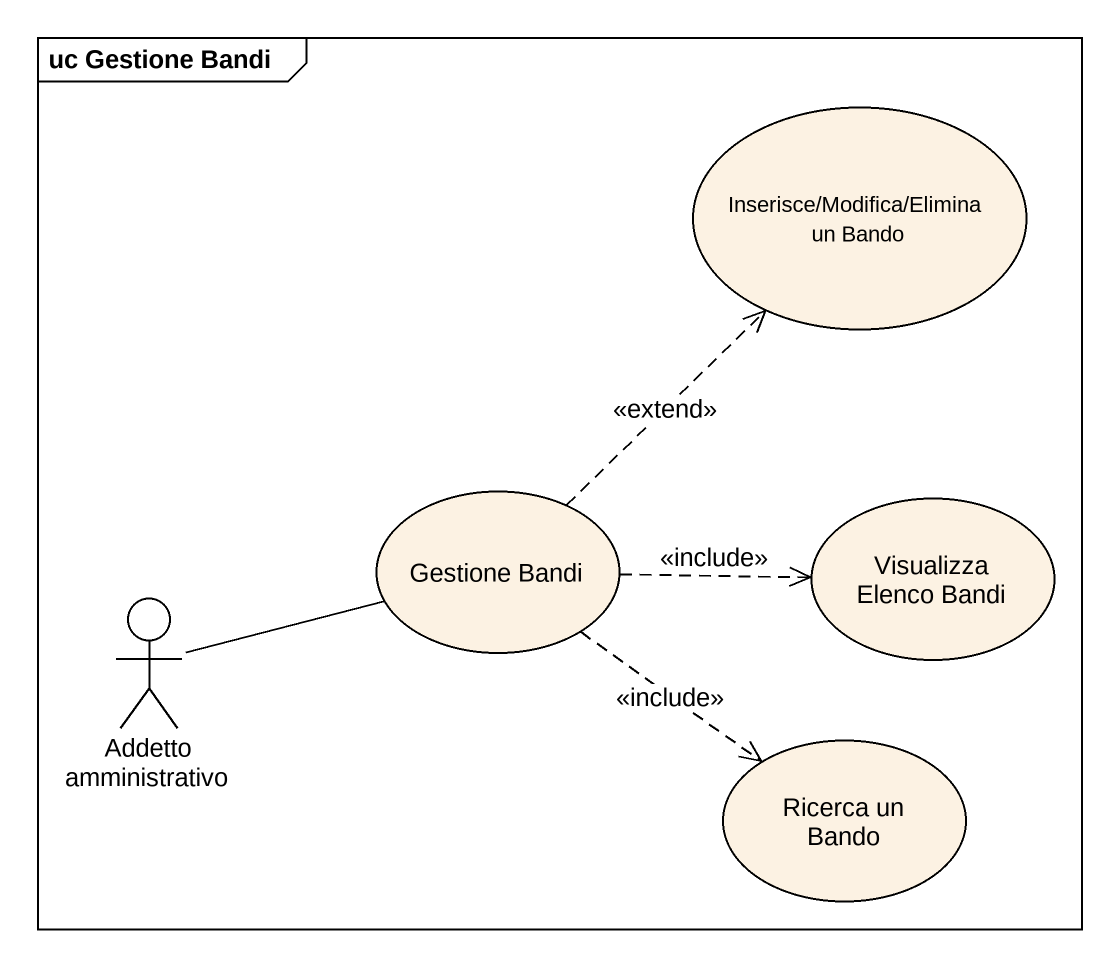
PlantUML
@startuml
mainframe uc Gestione Bandi
usecase "Inserisce/Modifica/Elimina un Bando" as Inserisce_Modifica_Elimina
usecase "Gestione Bandi" as Gestione_Bandi
usecase "Visualizza Elenco Bandi" as Visualizza_Elenco_Bandi
actor "Addetto amministrativo" as Addetto_amministrativo
usecase "Ricerca un Bando" as Ricerca_un_Bando
Gestione_Bandi .up.> Inserisce_Modifica_Elimina : <<extend>>
Gestione_Bandi .right.> Visualizza_Elenco_Bandi : <<include>>
Gestione_Bandi ..> Ricerca_un_Bando : <<include>>
Addetto_amministrativo -right- Gestione_Bandi
@enduml
